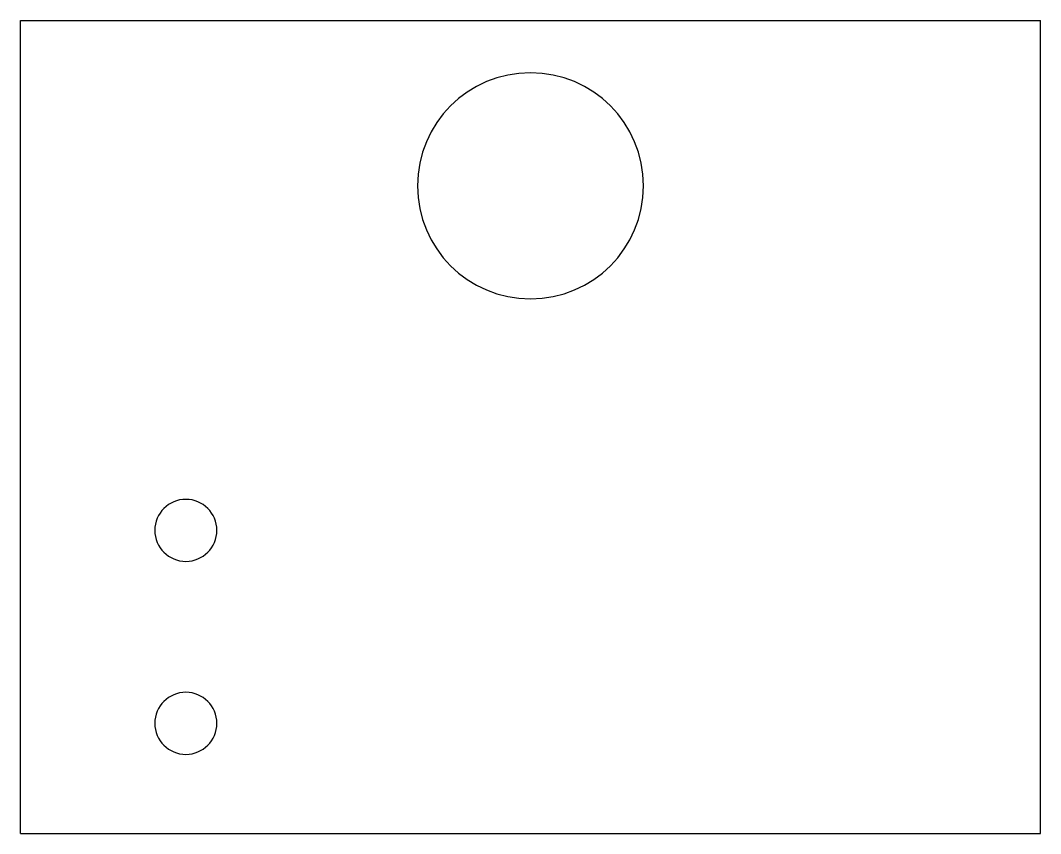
# Model space of a CAD drawing. Header units: millimetres. Extents: x 0 to 74, y 0 to 59.
import ezdxf

# ---------------------------------------------------------------- set-up
doc = ezdxf.new("R2010")
doc.units = ezdxf.units.MM

msp = doc.modelspace()

# ---------------------------------------------------------------- linework, layer by layer
for p, q in [((0, 0, 5), (0, 59, 5)), ((0, 59, 5), (74, 59, 5)), ((74, 0, 5), (74, 59, 5)), ((0, 0, 5), (74, 0, 5))]:
    msp.add_line(p, q)
for centre, radius, start, end in [((37, 47, 5), 8.2, 90, 270), ((37, 47, 5), 8.2, -90, 90), ((12, 22, 5), 2.25, 90, 270), ((12, 22, 5), 2.25, -90, 90), ((12, 8, 5), 2.25, 90, 270), ((12, 8, 5), 2.25, -90, 90)]:
    msp.add_arc(centre, radius, start, end)

doc.saveas('drawing.dxf')
